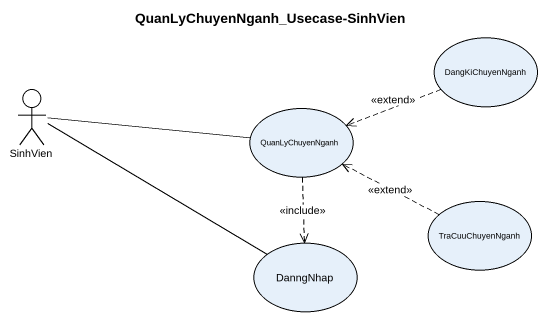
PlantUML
@startuml
title QuanLyChuyenNganh_Usecase-SinhVien
usecase DangKiChuyenNganh
actor SinhVien
usecase QuanLyChuyenNganh
usecase TraCuuChuyenNganh
usecase DanngNhap
DangKiChuyenNganh .left.> QuanLyChuyenNganh : <<extend>>
SinhVien -right- QuanLyChuyenNganh
SinhVien -right- DanngNhap
QuanLyChuyenNganh ..> DanngNhap : <<include>>
TraCuuChuyenNganh .left.> QuanLyChuyenNganh : <<extend>>
@enduml
